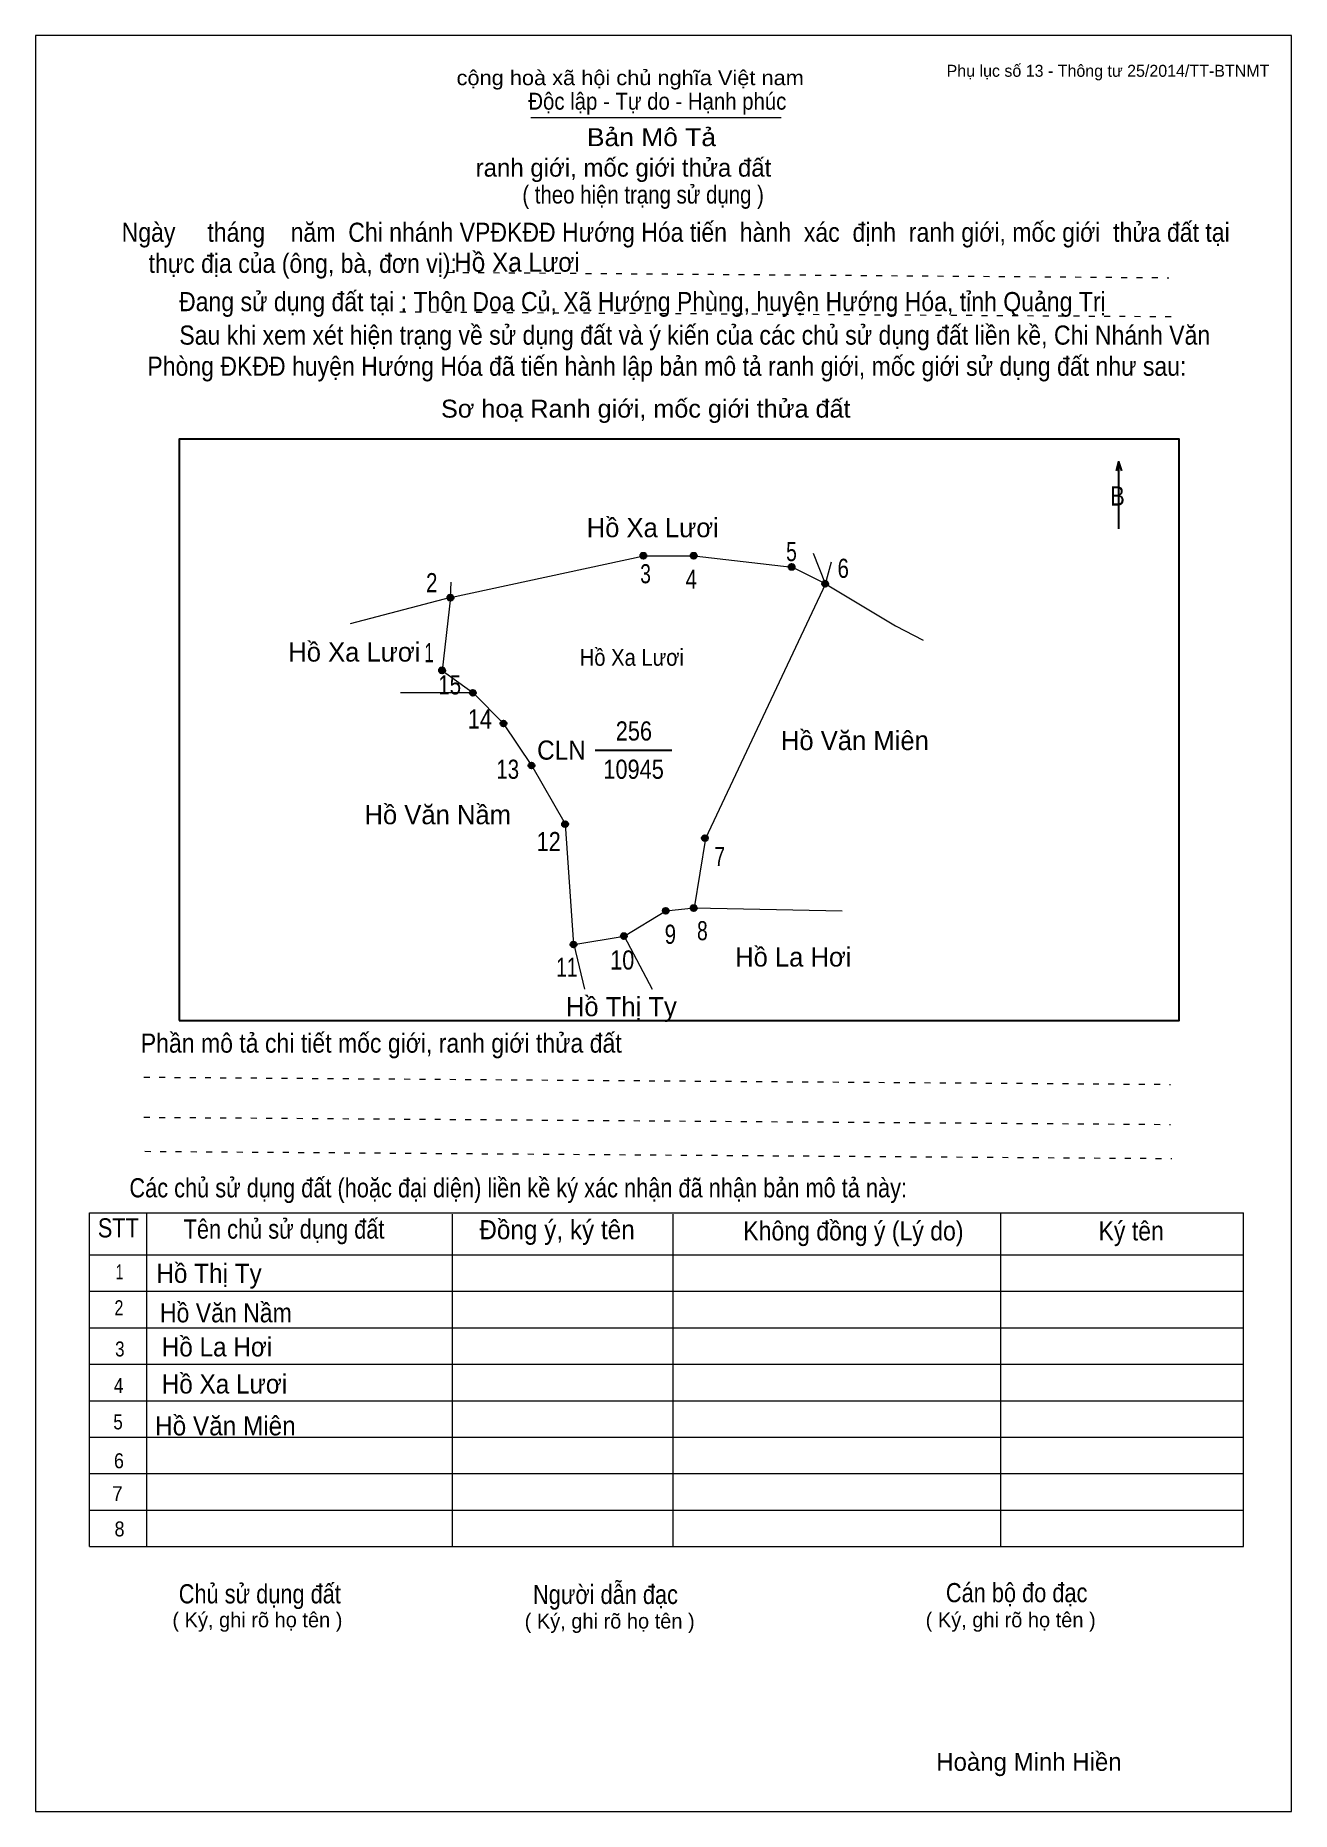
# Model space of a CAD drawing. Header units: centimetres. Extents: x 0 to 21, y 0 to 29.7.
import ezdxf
from ezdxf.enums import TextEntityAlignment as Align

# ---------------------------------------------------------------- set-up
doc = ezdxf.new("R2010")
doc.units = ezdxf.units.CM
doc.header["$LTSCALE"] = 0.13
doc.linetypes.add('DOTTED', pattern=[1.5, 0.3, -1.2])
for name, color, linetype, lineweight in [('1', 7, 'Continuous', 13), ('32', 7, 'Continuous', 25), ('33', 7, 'Continuous', 25), ('6', 7, 'Continuous', 13), ('62', 7, 'Continuous', 13)]:
    doc.layers.add(name, color=color, linetype=linetype, lineweight=lineweight)
for name, color, linetype in [('2', 7, 'Continuous'), ('34', 7, 'Continuous'), ('63', 7, 'Continuous')]:
    doc.layers.add(name, color=color, linetype=linetype)

msp = doc.modelspace()

# ---------------------------------------------------------------- hatches: boundary and pattern name
at = {"layer": '32'}
for points in [[(10.2137, 21, 1), (10.1137, 21, 1)], [(11.0554, 21, 1), (10.9554, 21, 1)], [(12.6921, 20.8129, 1), (12.5921, 20.8129, 1)], [(13.2532, 20.5324, 1), (13.1532, 20.5324, 1)], [(6.9871, 20.2986, 1), (6.8871, 20.2986, 1)], [(6.8468, 19.0827, 1), (6.7468, 19.0827, 1)], [(7.3612, 18.7086, 1), (7.2612, 18.7086, 1)], [(7.8755, 18.1942, 1), (7.7755, 18.1942, 1)], [(8.3432, 17.4928, 1), (8.2432, 17.4928, 1)], [(8.9043, 16.5108, 1), (8.8043, 16.5108, 1)], [(11.2424, 16.277, 1), (11.1424, 16.277, 1)], [(11.0554, 15.1079, 1), (10.9554, 15.1079, 1)], [(10.5878, 15.0612, 1), (10.4878, 15.0612, 1)], [(9.8863, 14.6403, 1), (9.7863, 14.6403, 1)], [(9.0446, 14.5, 1), (8.9446, 14.5, 1)]]:
    msp.add_hatch(color=256, dxfattribs=at).paths.add_polyline_path(points)

# ---------------------------------------------------------------- linework, layer by layer
at = {"layer": '1'}
msp.add_lwpolyline([(21, 0), (21, 29.7), (0, 29.7), (0, 0)], close=True, dxfattribs=at)
at = {"layer": '32'}
for centre in [(10.1637, 21), (11.0054, 21), (12.6421, 20.8129), (13.2032, 20.5324), (6.9371, 20.2986), (6.7968, 19.0827), (7.3112, 18.7086), (7.8255, 18.1942), (8.2932, 17.4928), (8.8543, 16.5108), (11.1924, 16.277), (11.0054, 15.1079), (10.5378, 15.0612), (9.8363, 14.6403), (8.9946, 14.5)]:
    msp.add_circle(centre, 0.05, dxfattribs=at)
at = {"layer": '33'}
msp.add_line((9.36, 17.75), (10.64, 17.75), dxfattribs=at)
at = {"layer": '6'}
for p, q in [((13.21, 20.53), (12.65, 20.81)), ((13.21, 20.53), (13.01, 21.04)), ((13.21, 20.53), (13.31, 20.9)), ((6.94, 20.3), (6.95, 20.56)), ((6.94, 20.3), (5.26, 19.86)), ((7.32, 18.71), (6.1, 18.71)), ((9, 14.5), (9.84, 14.64)), ((9.84, 14.64), (10.31, 13.75)), ((9, 14.5), (9.18, 13.75))]:
    msp.add_line(p, q, dxfattribs=at)
for points in [[(6.94, 20.3), (10.17, 21), (11.01, 21), (12.65, 20.81)], [(13.21, 20.53), (11.2, 16.27), (11.01, 15.11), (13.49, 15.06)], [(13.21, 20.53), (14.38, 19.83), (14.84, 19.59)], [(6.94, 20.3), (6.8, 19.08), (7.32, 18.71), (7.83, 18.19)], [(9, 14.5), (8.86, 16.51), (8.3, 17.49), (7.83, 18.19)], [(9.84, 14.64), (10.54, 15.06), (11.01, 15.11)]]:
    msp.add_lwpolyline(points, dxfattribs=at)
at = {"layer": '62'}
for p, q in [((8.28, 28.33), (12.47, 28.33)), ((0.9, 10.01), (20.2, 10.01)), ((0.9, 4.43), (0.9, 10.01)), ((1.86, 4.43), (1.86, 10.01)), ((6.97, 4.43), (6.97, 9.99)), ((10.66, 4.43), (10.66, 9.99)), ((16.14, 4.43), (16.14, 10.01)), ((20.2, 4.43), (20.2, 10.01)), ((0.9, 9.31), (20.2, 9.31)), ((0.9, 8.7), (20.2, 8.7)), ((0.9, 8.09), (20.2, 8.09)), ((0.9, 7.48), (20.2, 7.48)), ((0.9, 6.87), (20.2, 6.87)), ((0.9, 6.26), (20.2, 6.26)), ((0.9, 5.65), (20.2, 5.65)), ((0.9, 5.04), (20.2, 5.04)), ((0.9, 4.43), (20.2, 4.43))]:
    msp.add_line(p, q, dxfattribs=at)
at = {"layer": '62', "linetype": 'DOTTED'}
for p, q in [((6.89, 25.74), (18.95, 25.65)), ((6.09, 25.08), (19.04, 25)), ((1.81, 12.28), (18.98, 12.16)), ((1.81, 11.61), (18.98, 11.49)), ((1.83, 11.04), (19, 10.92))]:
    msp.add_line(p, q, dxfattribs=at)
at = {"layer": '62', "lineweight": 25}
for p, q in [((18.11, 22.58), (18.11, 21.45)), ((18.11, 22.57), (18.07, 22.42)), ((18.11, 22.57), (18.16, 22.42))]:
    msp.add_line(p, q, dxfattribs=at)
msp.add_lwpolyline([(2.4, 13.23), (19.12, 13.23), (19.12, 22.95), (2.4, 22.95)], close=True, dxfattribs=at)

# ---------------------------------------------------------------- texts
at = {"layer": '2', "width": 0.9}
msp.add_text('Hồ Xa Lươi', height=0.2806, dxfattribs=at).set_placement((9.97, 19.16), align=Align.CENTER)
at = {"layer": '32'}
for s, width, p in [('5', 0.75, (12.64, 20.91)), ('3', 0.75, (10.2, 20.54)), ('6', 0.8, (13.505, 20.63)), ('2', 0.8, (6.625, 20.39)), ('4', 0.8, (10.965, 20.45)), ('1', 0.65, (6.58, 19.22)), ('15', 0.8, (6.925, 18.68)), ('14', 0.85, (7.43, 18.11)), ('13', 0.8, (7.895, 17.27)), ('12', 0.85, (8.58, 16.06)), ('7', 0.75, (11.44, 15.81)), ('8', 0.75, (11.15, 14.57)), ('9', 0.8, (10.615, 14.51)), ('11', 0.75, (8.885, 13.96)), ('10', 0.85, (9.81, 14.08))]:
    msp.add_text(s, height=0.32, dxfattribs=dict(at, width=width)).set_placement(p, align=Align.CENTER)
at = {"layer": '33'}
for s, p in [('Hồ Xa Lươi', (10.32, 21.31)), ('Hồ Xa Lươi', (5.33, 19.23)), ('Hồ Văn Miên', (13.7, 17.75)), ('Hồ Văn Miên', (13.7, 17.75)), ('Hồ Văn Nầm', (6.725, 16.51)), ('Hồ La Hơi', (12.67, 14.13)), ('Hồ La Hơi', (12.67, 14.13)), ('Hồ Thị Ty', (9.795, 13.3))]:
    msp.add_text(s, height=0.32, dxfattribs=at).set_placement(p, align=Align.CENTER)
at = {"layer": '33', "width": 0.85}
for s, p in [('256', (10.005, 17.91)), ('10945', (10, 17.27))]:
    msp.add_text(s, height=0.32, dxfattribs=at).set_placement(p, align=Align.CENTER)
at = {"layer": '33', "width": 0.95}
msp.add_text('CLN', height=0.32, dxfattribs=at).set_placement((9.2, 17.59), align=Align.RIGHT)
at = {"layer": '34'}
for s, width, p in [('Hồ Xa Lươi', 0.95, (7, 25.75)), ('Hồ Thị Ty', 0.95, (2.02, 8.84)), ('Hồ Văn Nầm', 0.9, (2.08, 8.18)), ('Hồ La Hơi', 0.95, (2.11, 7.61)), ('Hồ Xa Lươi', 0.95, (2.11, 6.99)), ('Hồ Văn Miên', 0.95, (2, 6.29))]:
    msp.add_text(s, height=0.32, dxfattribs=dict(at, width=width)).set_placement(p)
at = {"layer": '62'}
for s, height, width, p in [('cộng hoà xã hội chủ nghĩa Việt nam', 0.2474, 1.1, (7.04, 28.87)), ('Độc lập - Tự do - Hạnh phúc', 0.2828, 0.9, (8.24, 28.46)), ('Bản Mô Tả', 0.3, 1.1, (9.22, 27.85)), ('( theo hiện trạng sử dụng )', 0.3, 0.85, (8.14, 26.89)), ('Ngày     tháng    năm  Chi nhánh VPĐKĐĐ Hướng Hóa tiến  hành  xác  định  ranh giới, mốc giới  thửa đất tại ', 0.32, 0.9, (1.44, 26.25)), ('thực địa của (ông, bà, đơn vị): ', 0.32, 0.9, (1.89, 25.73)), ('Đang sử dụng đất tại : Thôn Doa Củ, Xã Hướng Phùng, huyện Hướng Hóa, tỉnh Quảng Trị', 0.32, 0.9, (2.4, 25.09)), ('     Sau khi xem xét hiện trạng về sử dụng đất và ý kiến của các chủ sử dụng đất liền kề, Chi Nhánh Văn ', 0.32, 0.9, (1.87, 24.53)), ('Phòng ĐKĐĐ huyện Hướng Hóa đã tiến hành lập bản mô tả ranh giới, mốc giới sử dụng đất như sau:', 0.32, 0.9, (1.87, 24.01)), ('Sơ hoạ Ranh giới, mốc giới thửa đất', 0.3, 1.05, (6.78, 23.31)), ('B', 0.32, 0.85, (17.97, 21.84)), ('Phần mô tả chi tiết mốc giới, ranh giới thửa đất ', 0.32, 0.9, (1.76, 12.69)), ('Các chủ sử dụng đất (hoặc đại diện) liền kề ký xác nhận đã nhận bản mô tả này:', 0.32, 0.85, (1.57, 10.27))]:
    msp.add_text(s, height=height, dxfattribs=dict(at, width=width)).set_placement(p)
msp.add_text('ranh giới, mốc giới thửa đất', height=0.3, dxfattribs=at).set_placement((7.36, 27.34))
for s, height, width, p in [('STT', 0.32, 0.85, (1.385, 9.6)), ('Tên chủ sử dụng đất', 0.32, 0.85, (4.155, 9.58)), ('Đồng ý, ký tên', 0.32, 0.95, (8.72, 9.57)), ('Không đồng ý (Lý do)', 0.32, 0.9, (13.675, 9.55)), ('Ký tên', 0.32, 0.9, (18.32, 9.55)), ('1', 0.25, 0.7, (1.405, 8.9)), ('2', 0.25, 0.8, (1.395, 8.3)), ('3', 0.25, 0.85, (1.41, 7.61)), ('4', 0.25, 0.85, (1.39, 7)), ('5', 0.25, 0.85, (1.38, 6.39)), ('6', 0.25, 0.9, (1.395, 5.74)), ('7', 0.25, 0.95, (1.37, 5.19)), ('8', 0.25, 0.9, (1.405, 4.6)), ('Người dẫn đạc', 0.32, 0.85, (9.53, 3.47)), ('Chủ sử dụng đất', 0.32, 0.85, (3.75, 3.48)), ('Cán bộ đo đạc', 0.32, 0.85, (16.405, 3.5))]:
    msp.add_text(s, height=height, dxfattribs=dict(at, width=width)).set_placement(p, align=Align.CENTER)
for p in [(3.71, 3.08), (9.6, 3.06), (16.305, 3.08)]:
    msp.add_text('( Ký, ghi rõ họ tên )', height=0.25, dxfattribs=at).set_placement(p, align=Align.CENTER)
at = {"layer": '63'}
msp.add_text('Phụ lục số 13 - Thông tư 25/2014/TT-BTNMT', height=0.2, dxfattribs=at).set_placement((20.63, 29.01), align=Align.RIGHT)
msp.add_text('Hoàng Minh Hiền', height=0.3, dxfattribs=at).set_placement((16.61, 0.68), align=Align.CENTER)

doc.saveas('drawing.dxf')
